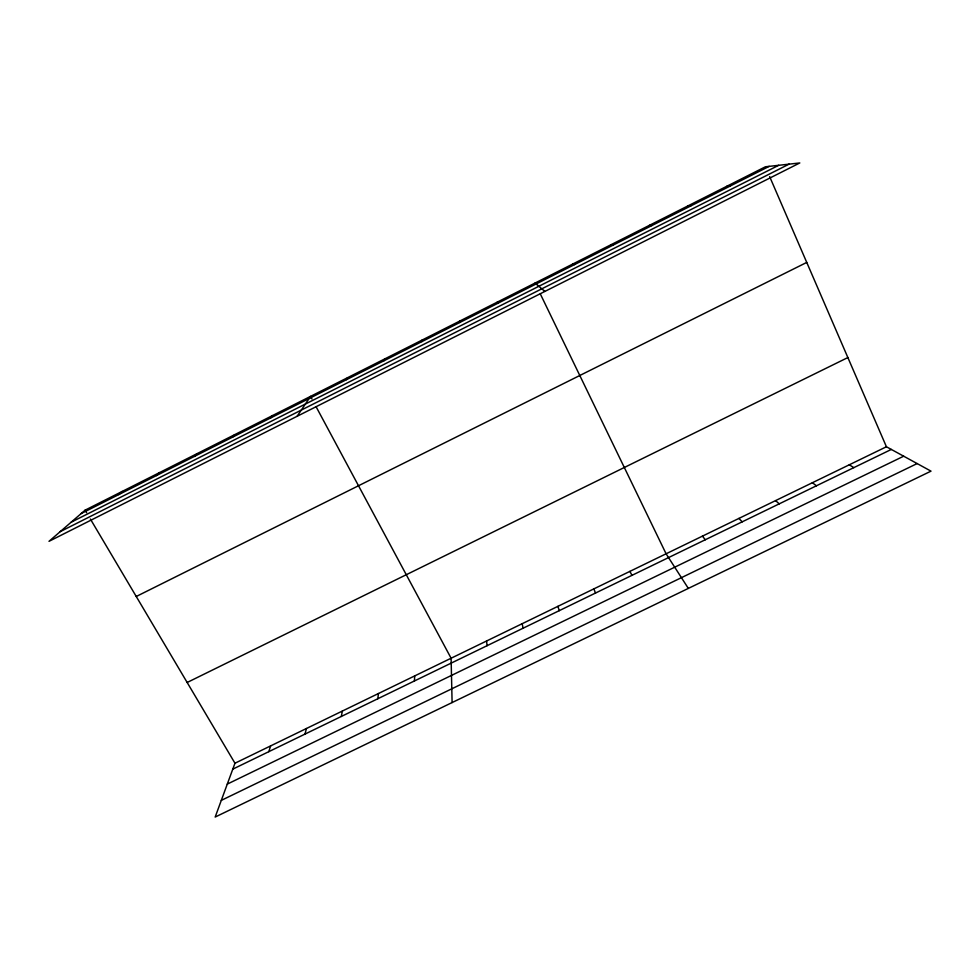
<?xml version="1.0" encoding="UTF-8"?>
<svg xmlns="http://www.w3.org/2000/svg" width="980" height="980" viewBox="0 0 980 980"><rect width="100%" height="100%" fill="white"/><g stroke="black" fill="none" stroke-linecap="round" stroke-linejoin="round"><path stroke-width="1.47" d="M414.43 680.965L414.712 675.906M377.79 698.752L378.464 693.522M421.865 341.64L422.074 340.085M341.31 716.466L342.363 711.051M304.988 734.106L306.421 728.52M268.814 751.672L270.615 745.903M384.099 360.689L384.736 358.925M886.422 446.757L234.967 763.224L215.171 817.051L931 471.147L886.422 446.757L769.655 176.608M346.504 379.664L347.557 377.692M297.112 416.292L310.538 396.373L311.946 398.995M270.664 417.933L272.562 415.545M232.432 437.227L234.747 434.63M194.359 456.447L197.103 453.63M156.469 475.57L159.605 472.556M118.727 494.606L122.279 491.397M85.125 510.151L49 541.327L799.803 162.95L765.417 166.784L85.125 510.151L86.62 512.687M81.156 513.569L769.178 166.367M71.148 522.218L778.696 165.302M60.233 531.638L789.084 164.138M136.245 596.489L806.748 262.42M187.156 682.484L847.872 357.553M232.787 769.153L891.31 449.44M227.287 784.11L903.683 456.202M221.309 800.378L917.158 463.565M726.609 186.384L729.904 186.188M687.96 205.886L690.814 205.91M649.483 225.302L651.884 225.559M611.177 244.632L613.137 245.11M573.03 263.889L574.549 264.588M849.317 464.777L853.801 467.656M812.371 482.724L816.438 485.786M535.056 283.061L544.892 291.415M775.584 500.609L779.235 503.855M738.932 518.408L742.191 521.838M702.439 536.134L705.294 539.76M688.327 588.404L666.094 553.786L540.298 293.902M90.368 519.008L234.967 763.224M497.228 302.146L497.877 303.286M316.16 406.859L451.106 658.229L452.099 702.562M629.907 571.377L631.953 575.358M593.856 588.882L595.509 593.059M557.951 606.326L559.213 610.675M522.193 623.697L523.063 628.229M459.571 321.158L459.791 322.506M486.57 640.994L487.06 645.698"/></g></svg>
